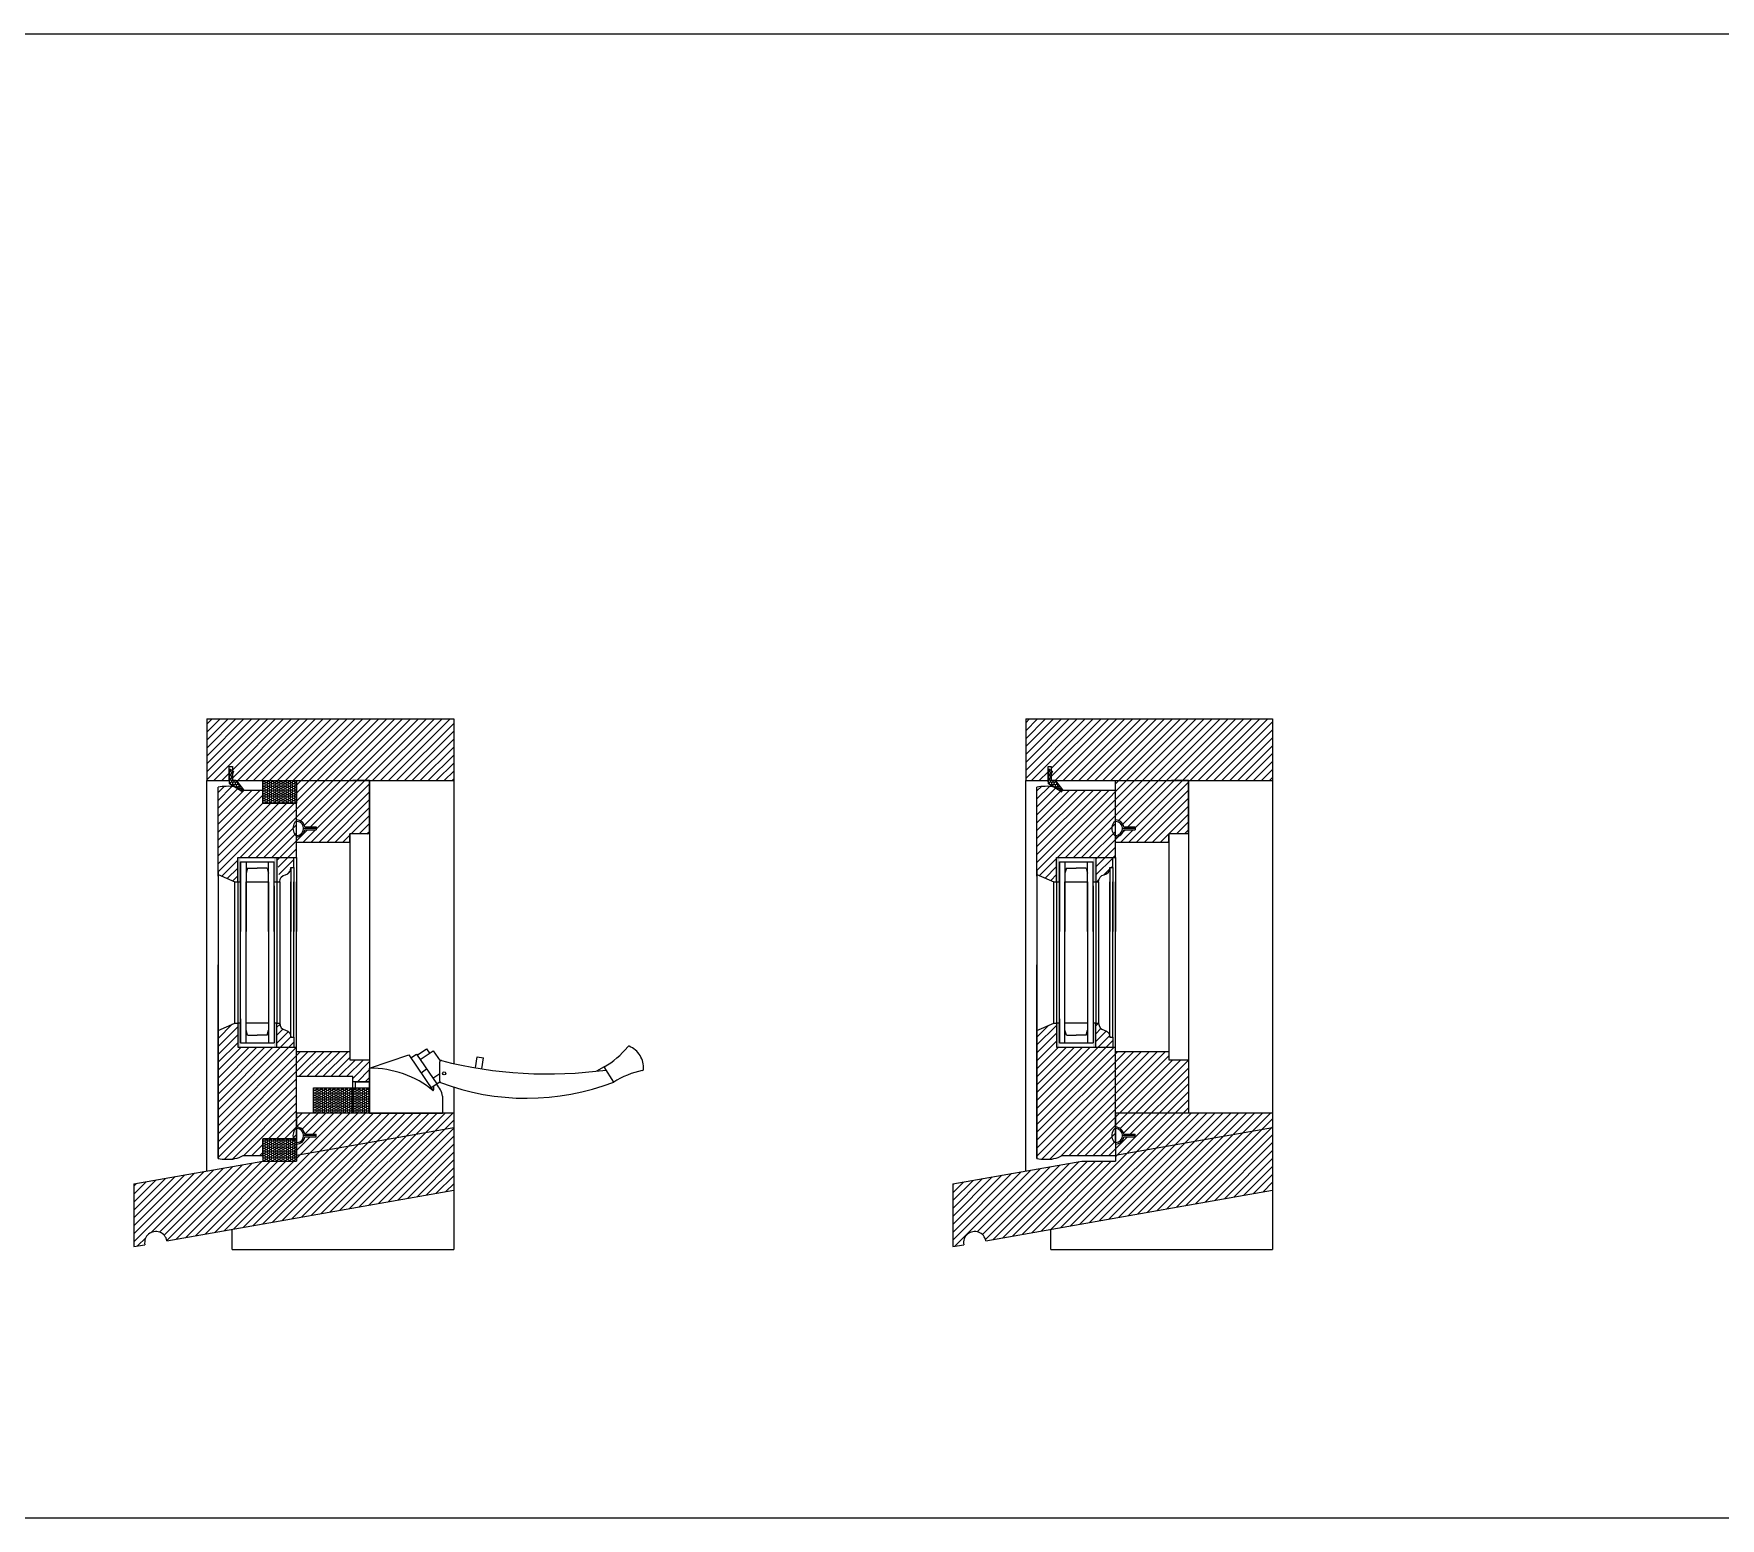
# Model space of a CAD drawing. Header units: inches. Extents: x 1985 to 11287, y 379 to 3234.
# Drawn here: x 8976.57 to 9014.13, y 1752.98 to 1786.04 of the extents above; entities that cross this region are included whole.
import ezdxf

# ---------------------------------------------------------------- set-up
doc = ezdxf.new("R2010")
doc.units = ezdxf.units.IN
doc.header["$MEASUREMENT"] = 0
for name, color, linetype in [('glass 99', 6, 'CONTINUOUS'), ('glazing tape 99', 7, 'CONTINUOUS'), ('hardware 99', 94, 'CONTINUOUS'), ('hatch 99', 1, 'CONTINUOUS'), ('separation 99', 3, 'CONTINUOUS'), ('weatherstripping 99', 5, 'CONTINUOUS'), ('wood detail 99', 7, 'CONTINUOUS')]:
    doc.layers.add(name, color=color, linetype=linetype)
pattern_1 = [(45, (8567.92054, 1741.58993), (-0.088388348, 0.088388348), [])]

msp = doc.modelspace()

# ---------------------------------------------------------------- hatches: boundary and pattern name
at = {"layer": 'glazing tape 99'}
h = msp.add_hatch(color=256, dxfattribs=at)
h.paths.add_polyline_path([(8981.171791, 1767.156707), (8981.109291, 1767.156707), (8981.109291, 1767.692421), (8981.171791, 1767.692421)])
h.paths.add_polyline_path([(8981.984291, 1767.156707), (8981.921791, 1767.156707), (8981.921791, 1767.692421), (8981.984291, 1767.692421)])
h = msp.add_hatch(color=256, dxfattribs=at)
h.paths.add_polyline_path([(8999.412384, 1767.156707), (8999.349884, 1767.156707), (8999.349884, 1767.692421), (8999.412384, 1767.692421)])
h.paths.add_polyline_path([(9000.224884, 1767.156707), (9000.162384, 1767.156707), (9000.162384, 1767.692421), (9000.224884, 1767.692421)])
h = msp.add_hatch(color=256, dxfattribs=at)
h.paths.add_polyline_path([(8981.171791, 1764.006825), (8981.109291, 1764.006825), (8981.109291, 1763.471111), (8981.171791, 1763.471111)])
h.paths.add_polyline_path([(8981.984291, 1764.006825), (8981.921791, 1764.006825), (8981.921791, 1763.471111), (8981.984291, 1763.471111)])
h = msp.add_hatch(color=256, dxfattribs=at)
h.paths.add_polyline_path([(8999.412384, 1764.006825), (8999.349884, 1764.006825), (8999.349884, 1763.471111), (8999.412384, 1763.471111)])
h.paths.add_polyline_path([(9000.224884, 1764.006825), (9000.162384, 1764.006825), (9000.162384, 1763.471111), (9000.224884, 1763.471111)])
at = {"layer": 'hardware 99'}
h = msp.add_hatch(dxfattribs=at)
h.set_pattern_fill('HONEY', color=256, scale=0.25, style=0)
h.set_pattern_definition([(0, (8561.497367, 1512.618321), (0.046875, 0.0270632937), [0.03125, -0.0625]), (120, (8561.497367, 1512.618321), (-0.0468749999, 0.027063294), [0.03125, -0.0625]), (60, (8561.497367, 1512.618321), (1e-10, 0.0541265877), [-0.0625, 0.03125])])
h.paths.add_polyline_path([(8981.671791, 1769.406707), (8981.671791, 1768.906707), (8982.421791, 1768.906707), (8982.421791, 1769.406707)])
h = msp.add_hatch(dxfattribs=at)
h.set_pattern_fill('HONEY', color=256, scale=0.25, style=0)
h.set_pattern_definition([(0, (8579.83213, 1512.7989), (0.046875, 0.0270632937), [0.03125, -0.0625]), (120, (8579.83213, 1512.7989), (-0.0468749999, 0.027063294), [0.03125, -0.0625]), (60, (8579.83213, 1512.7989), (1e-10, 0.0541265877), [-0.0625, 0.03125])])
h.paths.add_polyline_path([(8982.796791, 1762.565373), (8982.796791, 1762.002873), (8984.046791, 1762.002873), (8984.046791, 1762.565373)])
h = msp.add_hatch(dxfattribs=at)
h.set_pattern_fill('HONEY', color=256, scale=0.25, style=0)
h.set_pattern_definition([(0, (8567.920542, 1748.311396), (0.046875, 0.0270632937), [0.03125, -0.0625]), (120, (8567.920542, 1748.311396), (-0.0468749999, 0.027063294), [0.03125, -0.0625]), (60, (8567.920542, 1748.311396), (1e-10, 0.0541265877), [-0.0625, 0.03125])])
h.paths.add_polyline_path([(8982.421791, 1760.93311), (8982.421791, 1761.433084), (8981.671791, 1761.433084), (8981.671791, 1760.93311)])
at = {"layer": 'hatch 99'}
h = msp.add_hatch(dxfattribs=at)
h.set_pattern_fill('ANSI31', color=256, style=0)
h.set_pattern_definition(pattern_1)
h.paths.add_polyline_path([(8980.421791, 1770.781707), (8980.421791, 1769.406707), (8980.92184, 1769.406707), (8980.92184, 1769.719207), (8980.99184, 1769.719207), (8980.99184, 1769.406707), (8985.921791, 1769.406707), (8985.921791, 1770.781707)])
h.paths.add_polyline_path([(8982.421791, 1769.406707), (8982.421791, 1768.719207), (8982.421791, 1768.531257, -0.365977382), (8982.606669, 1768.375007), (8982.859291, 1768.375007), (8982.859291, 1768.312507), (8982.606669, 1768.312507, -0.365977382), (8982.421791, 1768.156257), (8982.421791, 1768.031707), (8983.609291, 1768.031707), (8983.609291, 1768.219207), (8984.046791, 1768.219207), (8984.046791, 1769.406707), (8983.671791, 1769.406707)])
h.paths.add_polyline_path([(8982.421791, 1767.692421), (8982.421791, 1768.906707), (8981.671791, 1768.906707), (8981.671791, 1769.198016), (8981.233938, 1769.198016, 0.089003283), (8980.998092, 1769.275118, 0.064358335), (8980.671791, 1769.263021), (8980.671791, 1767.317421), (8981.046791, 1767.156707), (8981.109291, 1767.156707), (8981.109291, 1767.692421)])
h.paths.add_polyline_path([(8982.04665, 1767.163268, -0.362942675), (8982.171791, 1767.312957, 0.375199902), (8982.296791, 1767.469207), (8982.359291, 1767.469207), (8982.359291, 1767.692421), (8981.984291, 1767.692421)], flags=17)
h = msp.add_hatch(dxfattribs=at)
h.set_pattern_fill('ANSI31', color=256, style=0)
h.set_pattern_definition(pattern_1)
h.paths.add_polyline_path([(9004.162384, 1769.406707), (9004.162384, 1770.781707), (8998.662384, 1770.781707), (8998.662384, 1769.406707), (8999.162433, 1769.406707), (8999.162433, 1769.719207), (8999.232433, 1769.719207), (8999.232433, 1769.406707)])
h.paths.add_polyline_path([(8999.47453, 1769.198016, 0.141972216), (8999.092188, 1769.280087, 0.035496617), (8998.912384, 1769.263021), (8998.912384, 1767.317421), (8999.287384, 1767.156707), (8999.349884, 1767.156707), (8999.349884, 1767.692421), (9000.662384, 1767.692421), (9000.662384, 1768.906707), (9000.662384, 1769.198016)])
h.paths.add_polyline_path([(9000.537384, 1767.469207), (9000.599884, 1767.469207), (9000.599884, 1767.692421), (9000.224884, 1767.692421), (9000.224884, 1767.156707), (9000.287384, 1767.156707, -0.375199902), (9000.412384, 1767.312957, 0.375199902)])
h.paths.add_polyline_path([(9001.849884, 1768.219207), (9002.287384, 1768.219207), (9002.287384, 1769.406707), (9000.662384, 1769.406707), (9000.662384, 1768.656707), (9000.662384, 1768.531257, -0.365977382), (9000.847261, 1768.375007), (9001.099884, 1768.375007), (9001.099884, 1768.312507), (9000.847261, 1768.312507, -0.365977382), (9000.662384, 1768.156257), (9000.662384, 1768.031707), (9001.849884, 1768.031707)])
h = msp.add_hatch(dxfattribs=at)
h.set_pattern_fill('ANSI31', color=256, style=0)
h.set_pattern_definition(pattern_1)
h.paths.add_polyline_path([(8981.984291, 1763.471111), (8982.359291, 1763.471111), (8982.359291, 1763.694325), (8982.296791, 1763.694325), (8982.296791, 1763.707447, 0.350781055), (8982.171791, 1763.850575, -0.375199902), (8982.046791, 1764.006825), (8981.984291, 1764.006825)])
h.paths.add_polyline_path([(8982.421791, 1763.471111), (8981.109291, 1763.471111), (8981.109291, 1764.006825), (8981.046791, 1764.006825), (8980.671791, 1763.846111), (8980.671791, 1763.765754), (8980.671791, 1760.993069, 0.035496617), (8980.851595, 1760.976002, 0.141972216), (8981.233938, 1761.058074), (8981.671791, 1761.058074), (8981.671791, 1761.433084), (8982.421791, 1761.433084), (8982.421791, 1762.002873)])
h.paths.add_polyline_path([(8983.671791, 1762.815373), (8983.671791, 1762.702873), (8984.046791, 1762.702873), (8984.046791, 1763.190373), (8983.609291, 1763.190373), (8983.609291, 1763.377873), (8982.421791, 1763.377873), (8982.421791, 1763.190373), (8982.421791, 1762.815373)])
h.paths.add_polyline_path([(8982.421791, 1762.002873), (8982.421791, 1761.690373, -0.365977382), (8982.606669, 1761.534123), (8982.859291, 1761.534123), (8982.859291, 1761.471623), (8982.606669, 1761.471623, -0.365977382), (8982.421791, 1761.315373), (8982.421791, 1761.065356), (8985.921791, 1761.6825), (8985.921791, 1762.002873)])
h.paths.add_polyline_path([(8985.921791, 1760.286289), (8985.921791, 1761.6825), (8982.421791, 1761.065356), (8982.421791, 1760.93311), (8981.671791, 1760.93311), (8978.796791, 1760.42617), (8978.796791, 1759.029959), (8979.040852, 1759.072993, -1), (8979.533256, 1759.159817)])
h = msp.add_hatch(dxfattribs=at)
h.set_pattern_fill('ANSI31', color=256, style=0)
h.set_pattern_definition(pattern_1)
h.paths.add_polyline_path([(9000.224884, 1763.471111), (9000.599884, 1763.471111), (9000.599884, 1763.694325), (9000.537384, 1763.694325), (9000.537384, 1763.707447, 0.350781055), (9000.412384, 1763.850575, -0.375199902), (9000.287384, 1764.006825), (9000.224884, 1764.006825)])
h.paths.add_polyline_path([(9000.662384, 1763.471111), (8999.349884, 1763.471111), (8999.349884, 1764.006825), (8999.287384, 1764.006825), (8998.912384, 1763.846111), (8998.912384, 1763.765754), (8998.912384, 1760.993069, 0.035496617), (8999.092188, 1760.976002, 0.141972216), (8999.47453, 1761.058074), (9000.662384, 1761.058074), (9000.662384, 1761.065356), (9000.662384, 1762.002873)])
h.paths.add_polyline_path([(9002.287384, 1762.002873), (9002.287384, 1763.190373), (9001.849884, 1763.190373), (9001.849884, 1763.377873), (9000.662384, 1763.377873), (9000.662384, 1763.190373), (9000.662384, 1762.002873)])
h.paths.add_polyline_path([(9000.662384, 1762.002873), (9000.662384, 1761.690373, -0.365977382), (9000.847261, 1761.534123), (9001.099884, 1761.534123), (9001.099884, 1761.471623), (9000.847261, 1761.471623, -0.365977382), (9000.662384, 1761.315373), (9000.662384, 1761.065356), (9004.162384, 1761.6825), (9004.162384, 1762.002873)])
h.paths.add_polyline_path([(9000.662384, 1761.065356), (9000.662384, 1760.93311), (8999.912384, 1760.93311), (8997.037384, 1760.42617), (8997.037384, 1759.029959), (8997.281444, 1759.072993, -1), (8997.773848, 1759.159817), (9004.162384, 1760.286289), (9004.162384, 1761.6825)])
at = {"layer": 'weatherstripping 99'}
h = msp.add_hatch(dxfattribs=at)
h.set_pattern_fill('HONEY', color=256, scale=0.25, angle=-90, style=0)
h.set_pattern_definition([(90, (8721.440496, 1348.629757), (0.0270632938, 0.046875), [0.03125, -0.0625]), (330, (8721.440496, 1348.629757), (0.027063294, -0.0468749999), [0.03125, -0.0625]), (30, (8721.440496, 1348.629757), (0.0541265877, 1e-10), [-0.0625, 0.03125])])
h.paths.add_polyline_path([(8981.082644, 1769.400482, 0.232445164), (8981.069977, 1769.406707), (8981.00034, 1769.406707, -0.414213562), (8980.98434, 1769.422707), (8980.98434, 1769.539707), (8981.01584, 1769.61275), (8980.956966, 1769.653829, 0.153488459), (8980.94781, 1769.656707), (8980.93784, 1769.656707, 0.414213562), (8980.92184, 1769.640707), (8980.92184, 1769.35298, 0.256161577), (8980.929237, 1769.33949), (8981.205008, 1769.163615, 0.35180203), (8981.224925, 1769.165792), (8981.236891, 1769.177758, 0.377155593), (8981.238244, 1769.198846)])
h = msp.add_hatch(dxfattribs=at)
h.set_pattern_fill('HONEY', color=256, scale=0.25, angle=-90, style=0)
h.set_pattern_definition([(90, (8739.681088, 1348.629757), (0.0270632938, 0.046875), [0.03125, -0.0625]), (330, (8739.681088, 1348.629757), (0.027063294, -0.0468749999), [0.03125, -0.0625]), (30, (8739.681088, 1348.629757), (0.0541265877, 1e-10), [-0.0625, 0.03125])])
h.paths.add_polyline_path([(8999.323237, 1769.400482, 0.232445164), (8999.31057, 1769.406707), (8999.240933, 1769.406707, -0.414213562), (8999.224933, 1769.422707), (8999.224933, 1769.539707), (8999.256433, 1769.61275), (8999.197558, 1769.653829, 0.153488459), (8999.188403, 1769.656707), (8999.178433, 1769.656707, 0.414213562), (8999.162433, 1769.640707), (8999.162433, 1769.35298, 0.256161577), (8999.16983, 1769.33949), (8999.445601, 1769.163615, 0.35180203), (8999.465518, 1769.165792), (8999.477484, 1769.177758, 0.377155593), (8999.478837, 1769.198846)])

# ---------------------------------------------------------------- linework, layer by layer
at = {"layer": 'glass 99'}
for p, q in [((8981.171791, 1767.598671), (8981.171791, 1766.049589)), ((8981.171791, 1767.062957), (8981.171791, 1767.598671)), ((8981.171791, 1767.598671), (8981.921791, 1767.598671)), ((8981.296791, 1767.598671), (8981.296791, 1766.049589)), ((8981.796791, 1766.049589), (8981.796791, 1767.598671)), ((8981.921791, 1766.049589), (8981.921791, 1767.598671)), ((8999.412384, 1767.598671), (8999.412384, 1766.049589)), ((8999.412384, 1767.062957), (8999.412384, 1767.598671)), ((8999.412384, 1767.598671), (9000.162384, 1767.598671)), ((8999.537384, 1767.598671), (8999.537384, 1766.049589)), ((9000.037384, 1766.049589), (9000.037384, 1767.598671)), ((9000.162384, 1766.049589), (9000.162384, 1767.598671)), ((8981.326783, 1767.456801), (8981.296791, 1767.349019)), ((8981.296791, 1763.564861), (8981.296791, 1767.156707)), ((8981.296791, 1767.156707), (8981.796791, 1767.156707)), ((8981.326783, 1767.456801), (8981.546791, 1767.456801)), ((8981.7668, 1767.456801), (8981.546791, 1767.456801)), ((8981.7668, 1767.456801), (8981.796791, 1767.349019)), ((8981.796791, 1767.156707), (8981.796791, 1763.564861)), ((8999.567375, 1767.456801), (8999.537384, 1767.349019)), ((8999.537384, 1763.564861), (8999.537384, 1767.156707)), ((8999.537384, 1767.156707), (9000.037384, 1767.156707)), ((8999.567375, 1767.456801), (8999.787384, 1767.456801)), ((9000.007392, 1767.456801), (8999.787384, 1767.456801)), ((9000.007392, 1767.456801), (9000.037384, 1767.349019)), ((9000.037384, 1767.156707), (9000.037384, 1763.564861)), ((8981.171791, 1763.564861), (8981.171791, 1767.062957)), ((8981.921791, 1767.062957), (8981.921791, 1763.564861)), ((8999.412384, 1763.564861), (8999.412384, 1767.062957)), ((9000.162384, 1767.062957), (9000.162384, 1763.564861)), ((8981.171791, 1764.100575), (8981.171791, 1763.564861)), ((8981.796791, 1764.006825), (8981.296791, 1764.006825)), ((8981.326783, 1763.742445), (8981.296791, 1763.850228)), ((8981.7668, 1763.742445), (8981.796791, 1763.850228)), ((8999.412384, 1764.100575), (8999.412384, 1763.564861)), ((9000.037384, 1764.006825), (8999.537384, 1764.006825)), ((8999.567375, 1763.742445), (8999.537384, 1763.850228)), ((9000.007392, 1763.742445), (9000.037384, 1763.850228)), ((8981.171791, 1763.564861), (8981.921791, 1763.564861)), ((8981.326783, 1763.742445), (8981.546791, 1763.742445)), ((8981.7668, 1763.742445), (8981.546791, 1763.742445)), ((8999.412384, 1763.564861), (9000.162384, 1763.564861)), ((8999.567375, 1763.742445), (8999.787384, 1763.742445)), ((9000.007392, 1763.742445), (8999.787384, 1763.742445))]:
    msp.add_line(p, q, dxfattribs=at)
at = {"layer": 'hardware 99'}
for p, q in [((8981.671791, 1768.906707), (8981.671791, 1769.406707)), ((8981.671791, 1769.406707), (8982.421791, 1769.406707)), ((8982.421791, 1769.406707), (8982.421791, 1768.906707)), ((8982.421791, 1768.906707), (8981.671791, 1768.906707)), ((8985.107127, 1763.297243), (8985.313738, 1763.437997)), ((8985.177504, 1763.193937), (8985.46676, 1763.390993)), ((8985.313738, 1763.437997), (8985.384116, 1763.334691)), ((8985.46676, 1763.390993), (8985.619971, 1763.166095)), ((8984.046791, 1763.002873), (8984.921791, 1763.302873)), ((8984.921791, 1763.302873), (8985.466791, 1762.502873)), ((8984.969085, 1763.233451), (8985.093052, 1763.317904)), ((8985.093052, 1763.317904), (8985.543465, 1762.656747)), ((8985.609291, 1762.711105), (8985.609291, 1763.143145)), ((8986.408562, 1763.011517), (8986.443253, 1763.256325)), ((8986.443253, 1763.256325), (8986.581868, 1763.236682)), ((8986.546791, 1762.989155), (8986.581868, 1763.236682)), ((8989.275062, 1763.031667), (8989.105175, 1762.936686)), ((8989.484291, 1762.690373), (8989.275062, 1763.031667)), ((8983.734291, 1762.565373), (8983.734291, 1762.702873)), ((8983.734291, 1762.702873), (8984.046791, 1762.702873)), ((8985.194291, 1762.902873), (8985.318258, 1762.987326)), ((8985.419498, 1762.572295), (8985.610564, 1762.702459)), ((8985.459012, 1762.780714), (8985.609291, 1762.883092)), ((8982.796791, 1762.002873), (8982.796791, 1762.565373)), ((8982.796791, 1762.565373), (8984.046791, 1762.565373)), ((8984.046791, 1762.002873), (8982.796791, 1762.002873)), ((8981.671791, 1761.433084), (8981.671791, 1760.93311)), ((8982.421791, 1761.433084), (8981.671791, 1761.433084)), ((8982.421791, 1760.93311), (8982.421791, 1761.433084)), ((8981.671791, 1760.93311), (8982.421791, 1760.93311))]:
    msp.add_line(p, q, dxfattribs=at)
at = {"layer": 'hardware 99', "linetype": 'Continuous'}
for p, q in [((8984.046791, 1762.002873), (8984.046791, 1763.002873)), ((8984.046791, 1762.002873), (8984.046791, 1763.002873)), ((8985.671791, 1762.377873), (8985.671791, 1762.002873)), ((8984.046791, 1762.002873), (8985.671791, 1762.002873))]:
    msp.add_line(p, q, dxfattribs=at)
at = {"layer": 'hardware 99'}
msp.add_circle((8985.708794, 1762.887586), 0.034449, dxfattribs=at)
for centre, radius, start, end in [((8988.38561, 1764.588664), 1.793144, 299.7376336, 321.8901844), ((8989.819946, 1763.463263), 0.03, 68.9141163, 141.3772068), ((8989.64574, 1763.02902), 0.49788, 31.0305248, 68.1872996), ((8985.639291, 1763.143145), 0.03, 75.7826662, 180), ((8988.0226, 1772.54992), 9.673998, 255.7826662, 277.6905277), ((8989.650098, 1763.021911), 0.49788, 354.83335, 31.9901248), ((8984.059131, 1760.771517), 2.23139, 50.8875344, 90.3168407), ((8985.140107, 1762.288943), 0.539071, 9.4954638, 42.4631586), ((8985.639291, 1762.711105), 0.03, 180, 249.403531), ((8987.546791, 1767.786876), 5.452362, 249.403531, 290.8149319), ((8990.468324, 1761.191359), 1.793144, 101.1304652, 123.2830159), ((8990.116114, 1762.980156), 0.03, 281.6434428, 354.1065333), ((8985.396153, 1762.551524), 0.085771, 325.4437645, 36.9526448)]:
    msp.add_arc(centre, radius, start, end, dxfattribs=at)
at = {"layer": 'separation 99'}
for p, q in [((8916.275899, 1786.040152), (9047.87246, 1786.040152)), ((9047.87246, 1752.980853), (8916.275899, 1752.980853))]:
    msp.add_line(p, q, dxfattribs=at)
at = {"layer": 'weatherstripping 99'}
for p, q in [((8980.92184, 1769.640707), (8980.92184, 1769.35298)), ((8980.93784, 1769.656707), (8980.94781, 1769.656707)), ((8980.956966, 1769.653829), (8981.01584, 1769.61275)), ((8981.01584, 1769.61275), (8980.98434, 1769.539707)), ((8980.98434, 1769.539707), (8980.98434, 1769.422707)), ((8981.069977, 1769.406707), (8981.00034, 1769.406707)), ((8999.162433, 1769.640707), (8999.162433, 1769.35298)), ((8999.178433, 1769.656707), (8999.188403, 1769.656707)), ((8999.197558, 1769.653829), (8999.256433, 1769.61275)), ((8999.256433, 1769.61275), (8999.224933, 1769.539707)), ((8999.224933, 1769.539707), (8999.224933, 1769.422707)), ((8999.31057, 1769.406707), (8999.240933, 1769.406707)), ((8981.205008, 1769.163615), (8980.929237, 1769.33949)), ((8981.082644, 1769.400482), (8981.238244, 1769.198846)), ((8981.224925, 1769.165792), (8981.236891, 1769.177758)), ((8999.445601, 1769.163615), (8999.16983, 1769.33949)), ((8999.323237, 1769.400482), (8999.478837, 1769.198846)), ((8999.465518, 1769.165792), (8999.477484, 1769.177758)), ((8982.859291, 1768.343757), (8982.578041, 1768.343757)), ((9001.099884, 1768.343757), (9000.818634, 1768.343757)), ((8982.859291, 1761.502873), (8982.578041, 1761.502873)), ((9001.099884, 1761.502873), (9000.818634, 1761.502873))]:
    msp.add_line(p, q, dxfattribs=at)
for centre, radius, start, end in [((8980.93784, 1769.640707), 0.016, 90, 180), ((8980.94781, 1769.640707), 0.016, 55.0954375, 90), ((8981.00034, 1769.422707), 0.016, 180, 270), ((8981.069977, 1769.390707), 0.016, 37.6569919, 90), ((8999.178433, 1769.640707), 0.016, 90, 180), ((8999.188403, 1769.640707), 0.016, 55.0954375, 90), ((8999.240933, 1769.422707), 0.016, 180, 270), ((8999.31057, 1769.390707), 0.016, 37.6569919, 90), ((8980.93784, 1769.35298), 0.016, 180, 237.4720979), ((8981.213611, 1769.177105), 0.016, 237.4720979, 315), ((8981.225577, 1769.189071), 0.016, 315, 37.6569919), ((8999.178433, 1769.35298), 0.016, 180, 237.4720979), ((8999.454204, 1769.177105), 0.016, 237.4720979, 315), ((8999.46617, 1769.189071), 0.016, 315, 37.6569919), ((8982.591179, 1768.343757), 0.25, 150.0887142, 209.9112858), ((8982.428654, 1768.437255), 0.0625, 85.8019524, 150.0887142), ((8982.421791, 1768.343757), 0.15625, 274.1980476, 85.8019524), ((9000.831771, 1768.343757), 0.25, 150.0887142, 209.9112858), ((9000.669247, 1768.437255), 0.0625, 85.8019524, 150.0887142), ((9000.662384, 1768.343757), 0.15625, 274.1980476, 85.8019524), ((8982.428654, 1768.250258), 0.0625, 209.9112858, 274.1980476), ((9000.669247, 1768.250258), 0.0625, 209.9112858, 274.1980476), ((8982.591179, 1761.502873), 0.25, 150.0887142, 209.9112858), ((8982.428654, 1761.596372), 0.0625, 85.8019524, 150.0887142), ((8982.421791, 1761.502873), 0.15625, 274.1980476, 85.8019524), ((9000.831771, 1761.502873), 0.25, 150.0887142, 209.9112858), ((9000.669247, 1761.596372), 0.0625, 85.8019524, 150.0887142), ((9000.662384, 1761.502873), 0.15625, 274.1980476, 85.8019524), ((8982.428654, 1761.409375), 0.0625, 209.9112858, 274.1980476), ((9000.669247, 1761.409375), 0.0625, 209.9112858, 274.1980476)]:
    msp.add_arc(centre, radius, start, end, dxfattribs=at)
at = {"layer": 'wood detail 99'}
for p, q in [((8980.421791, 1770.781707), (8980.421791, 1769.406707)), ((8980.421791, 1770.781707), (8985.921791, 1770.781707)), ((8985.921791, 1770.781707), (8985.921791, 1769.406707)), ((8998.662384, 1770.781707), (8998.662384, 1769.406707)), ((8998.662384, 1770.781707), (9004.162384, 1770.781707)), ((9004.162384, 1770.781707), (9004.162384, 1769.406707)), ((8980.421791, 1760.712702), (8980.421791, 1769.406707)), ((8980.421791, 1769.406707), (8980.92184, 1769.406707)), ((8980.92184, 1769.406707), (8980.92184, 1769.719207)), ((8980.92184, 1769.719207), (8980.99184, 1769.719207)), ((8980.99184, 1769.719207), (8980.99184, 1769.406707)), ((8980.99184, 1769.406707), (8985.921791, 1769.406707)), ((8982.421791, 1768.719207), (8982.421791, 1769.406707)), ((8982.421791, 1769.406707), (8984.046791, 1769.406707)), ((8984.046791, 1769.406707), (8983.671791, 1769.406707)), ((8984.046791, 1769.406707), (8984.046791, 1768.906707)), ((8984.046791, 1768.219207), (8984.046791, 1769.406707)), ((8985.921791, 1769.406707), (8985.921791, 1763.106783)), ((8998.662384, 1760.712702), (8998.662384, 1769.406707)), ((8998.662384, 1769.406707), (8999.162433, 1769.406707)), ((8999.162433, 1769.406707), (8999.162433, 1769.719207)), ((8999.162433, 1769.719207), (8999.232433, 1769.719207)), ((8999.232433, 1769.719207), (8999.232433, 1769.406707)), ((8999.232433, 1769.406707), (9004.162384, 1769.406707)), ((9000.662384, 1768.656707), (9000.662384, 1769.406707)), ((9000.662384, 1769.406707), (9002.287384, 1769.406707)), ((9002.287384, 1769.406707), (9001.912384, 1769.406707)), ((9002.287384, 1769.406707), (9002.287384, 1768.906707)), ((9002.287384, 1768.219207), (9002.287384, 1769.406707)), ((9004.162384, 1769.406707), (9004.162384, 1758.963836)), ((8980.671791, 1767.281707), (8980.671791, 1769.263021)), ((8981.233938, 1769.198016), (8981.671791, 1769.198016)), ((8981.671791, 1768.906707), (8981.671791, 1769.198016)), ((8998.912384, 1767.281707), (8998.912384, 1769.263021)), ((8999.47453, 1769.198016), (9000.662384, 1769.198016)), ((8981.671791, 1768.906707), (8982.421791, 1768.906707)), ((8982.421791, 1767.692421), (8982.421791, 1768.906707)), ((8984.046791, 1768.906707), (8984.046791, 1763.190373)), ((9000.662384, 1767.692421), (9000.662384, 1768.906707)), ((9002.287384, 1768.906707), (9002.287384, 1763.190373)), ((8983.609291, 1768.031707), (8982.421791, 1768.031707)), ((8983.609291, 1768.219207), (8983.609291, 1763.377873)), ((8983.609291, 1768.031707), (8983.609291, 1768.219207)), ((8984.046791, 1768.219207), (8983.609291, 1768.219207)), ((9001.849884, 1768.031707), (9000.662384, 1768.031707)), ((9001.849884, 1768.219207), (9001.849884, 1763.377873)), ((9001.849884, 1768.031707), (9001.849884, 1768.219207)), ((9002.287384, 1768.219207), (9001.849884, 1768.219207)), ((8981.109291, 1767.156707), (8981.109291, 1767.692421)), ((8982.421791, 1767.692421), (8982.421791, 1766.049589)), ((8999.349884, 1767.156707), (8999.349884, 1767.692421)), ((9000.662384, 1767.692421), (9000.662384, 1766.049589)), ((8980.671791, 1767.397778), (8980.671791, 1766.049589)), ((8980.671791, 1767.281707), (8980.671791, 1763.846111)), ((8981.046791, 1764.006825), (8981.046791, 1767.156707)), ((8981.046791, 1767.156707), (8981.171791, 1767.156707)), ((8981.109291, 1767.156707), (8981.109291, 1764.006825)), ((8981.921791, 1767.156707), (8982.046791, 1767.156707)), ((8981.984291, 1767.156707), (8981.984291, 1764.006825)), ((8982.046791, 1767.156707), (8982.046791, 1764.006825)), ((8982.296791, 1767.469207), (8982.296791, 1766.049589)), ((8982.296791, 1763.694325), (8982.296791, 1767.156707)), ((8982.359291, 1767.469207), (8982.359291, 1766.049589)), ((8982.359291, 1763.694325), (8982.359291, 1767.156707)), ((8982.421791, 1763.471111), (8982.421791, 1767.156707)), ((8998.912384, 1767.397778), (8998.912384, 1766.049589)), ((8998.912384, 1767.281707), (8998.912384, 1763.846111)), ((8999.287384, 1764.006825), (8999.287384, 1767.156707)), ((8999.287384, 1767.156707), (8999.412384, 1767.156707)), ((8999.349884, 1767.156707), (8999.349884, 1764.006825)), ((9000.162384, 1767.156707), (9000.287384, 1767.156707)), ((9000.224884, 1767.156707), (9000.224884, 1764.006825)), ((9000.287384, 1767.156707), (9000.287384, 1764.006825)), ((9000.537384, 1767.469207), (9000.537384, 1766.049589)), ((9000.537384, 1763.694325), (9000.537384, 1767.156707)), ((9000.599884, 1767.469207), (9000.599884, 1766.049589)), ((9000.599884, 1763.694325), (9000.599884, 1767.156707)), ((9000.662384, 1763.471111), (9000.662384, 1767.156707)), ((8980.671791, 1763.765754), (8980.671791, 1765.305243)), ((8998.912384, 1763.765754), (8998.912384, 1765.305243)), ((8980.671791, 1763.887979), (8980.671791, 1760.993069)), ((8980.671791, 1760.993069), (8980.671791, 1763.887979)), ((8981.046791, 1764.006825), (8981.109291, 1764.006825)), ((8981.171791, 1764.006825), (8981.109291, 1764.006825)), ((8981.109291, 1764.006825), (8981.109291, 1763.471111)), ((8981.984291, 1764.006825), (8981.921791, 1764.006825)), ((8998.912384, 1763.887979), (8998.912384, 1760.993069)), ((8998.912384, 1760.993069), (8998.912384, 1763.887979)), ((8999.287384, 1764.006825), (8999.349884, 1764.006825)), ((8999.412384, 1764.006825), (8999.349884, 1764.006825)), ((8999.349884, 1764.006825), (8999.349884, 1763.471111)), ((9000.224884, 1764.006825), (9000.162384, 1764.006825)), ((8982.421791, 1761.389002), (8982.421791, 1763.471111)), ((9000.662384, 1761.389002), (9000.662384, 1763.471111)), ((8982.421791, 1763.190373), (8982.421791, 1763.377873)), ((8982.421791, 1763.377873), (8983.609291, 1763.377873)), ((8983.609291, 1763.377873), (8983.609291, 1763.190373)), ((8983.609291, 1763.190373), (8984.046791, 1763.190373)), ((8984.046791, 1763.190373), (8984.046791, 1762.002873)), ((9000.662384, 1763.190373), (9000.662384, 1763.377873)), ((9000.662384, 1763.377873), (9001.849884, 1763.377873)), ((9001.849884, 1763.377873), (9001.849884, 1763.190373)), ((9001.849884, 1763.190373), (9002.287384, 1763.190373)), ((9002.287384, 1763.190373), (9002.287384, 1762.002873)), ((8983.671791, 1762.815373), (8982.421791, 1762.815373)), ((8983.671791, 1762.002873), (8983.671791, 1762.815373)), ((8984.046791, 1762.702873), (8983.671791, 1762.702873)), ((8985.921791, 1762.582299), (8985.921791, 1758.963836)), ((8982.421791, 1762.002873), (8982.421791, 1761.065356)), ((8985.921791, 1762.002873), (8982.421791, 1762.002873)), ((8984.046791, 1762.002873), (8983.421791, 1762.002873)), ((9000.662384, 1762.002873), (9000.662384, 1761.065356)), ((9004.162384, 1762.002873), (9000.662384, 1762.002873)), ((8982.421791, 1761.065356), (8985.921791, 1761.6825)), ((9000.662384, 1761.065356), (9004.162384, 1761.6825)), ((8981.671791, 1761.433084), (8982.421791, 1761.433084)), ((8981.671791, 1761.058074), (8981.671791, 1761.433084)), ((8978.796791, 1760.42617), (8981.671791, 1760.93311)), ((8981.233938, 1761.058074), (8981.671791, 1761.058074)), ((8981.671791, 1760.93311), (8982.421791, 1760.93311)), ((8982.421791, 1761.065356), (8982.421791, 1760.93311)), ((8997.037384, 1760.42617), (8999.912384, 1760.93311)), ((8999.47453, 1761.058074), (9000.662384, 1761.058074)), ((8999.912384, 1760.93311), (9000.662384, 1760.93311)), ((9000.662384, 1761.065356), (9000.662384, 1760.93311)), ((8978.796791, 1760.42617), (8978.796791, 1759.029959)), ((8997.037384, 1760.42617), (8997.037384, 1759.029959)), ((8979.533256, 1759.159817), (8985.921791, 1760.286289)), ((8997.773848, 1759.159817), (9004.162384, 1760.286289)), ((8980.984291, 1758.963836), (8980.984291, 1759.415674)), ((8999.224884, 1758.963836), (8999.224884, 1759.415674)), ((8978.796791, 1759.029959), (8979.040852, 1759.072993)), ((8980.984291, 1758.963836), (8985.921791, 1758.963836)), ((8997.037384, 1759.029959), (8997.281444, 1759.072993)), ((8999.224884, 1758.963836), (9004.162384, 1758.963836))]:
    msp.add_line(p, q, dxfattribs=at)
at = {"layer": 'wood detail 99', "color": 7}
for p, q in [((8982.606669, 1768.375007), (8982.859291, 1768.375007)), ((8982.606669, 1768.312507), (8982.859291, 1768.312507)), ((8982.859291, 1768.375007), (8982.859291, 1768.312507)), ((9000.847261, 1768.375007), (9001.099884, 1768.375007)), ((9000.847261, 1768.312507), (9001.099884, 1768.312507)), ((9001.099884, 1768.375007), (9001.099884, 1768.312507)), ((8981.109291, 1767.692421), (8982.421791, 1767.692421)), ((8999.349884, 1767.692421), (9000.662384, 1767.692421)), ((8980.671791, 1767.317421), (8981.046791, 1767.156707)), ((8998.912384, 1767.317421), (8999.287384, 1767.156707)), ((8980.671791, 1763.846111), (8981.046791, 1764.006825)), ((8998.912384, 1763.846111), (8999.287384, 1764.006825)), ((8981.109291, 1763.471111), (8982.421791, 1763.471111)), ((8999.349884, 1763.471111), (9000.662384, 1763.471111)), ((8982.606669, 1761.534123), (8982.859291, 1761.534123)), ((8982.859291, 1761.471623), (8982.859291, 1761.534123)), ((9000.847261, 1761.534123), (9001.099884, 1761.534123)), ((9001.099884, 1761.471623), (9001.099884, 1761.534123)), ((8982.606669, 1761.471623), (8982.859291, 1761.471623)), ((9000.847261, 1761.471623), (9001.099884, 1761.471623))]:
    msp.add_line(p, q, dxfattribs=at)
for points in [[(8981.984291, 1767.692421), (8981.984291, 1767.156707), (8982.046791, 1767.156707, -0.375199902), (8982.171791, 1767.312957, 0.375199902), (8982.296791, 1767.469207), (8982.359291, 1767.469207), (8982.359291, 1767.692421)], [(9000.224884, 1767.692421), (9000.224884, 1767.156707), (9000.287384, 1767.156707, -0.375199902), (9000.412384, 1767.312957, 0.375199902), (9000.537384, 1767.469207), (9000.599884, 1767.469207), (9000.599884, 1767.692421)], [(8981.984291, 1763.471111), (8981.984291, 1764.006825), (8982.046791, 1764.006825, 0.375199902), (8982.171791, 1763.850575, -0.375199902), (8982.296791, 1763.694325), (8982.359291, 1763.694325), (8982.359291, 1763.471111)], [(9000.224884, 1763.471111), (9000.224884, 1764.006825), (9000.287384, 1764.006825, 0.375199902), (9000.412384, 1763.850575, -0.375199902), (9000.537384, 1763.694325), (9000.599884, 1763.694325), (9000.599884, 1763.471111)]]:
    msp.add_lwpolyline(points, format="xyb", dxfattribs=at)
at = {"layer": 'wood detail 99'}
for centre, radius, start, end in [((8980.881738, 1768.006802), 1.273642, 91.3561309, 99.4879419), ((8980.901159, 1768.579353), 0.702485, 61.7242348, 94.0458655), ((8999.122331, 1768.006802), 1.273642, 91.3561309, 99.4879419), ((8999.141752, 1768.579353), 0.702485, 61.7242348, 94.0458655), ((8980.881738, 1762.249287), 1.273642, 260.5120581, 268.6438691), ((8980.901159, 1761.676737), 0.702485, 265.9541345, 298.2757652), ((8999.122331, 1762.249287), 1.273642, 260.5120581, 268.6438691), ((8999.141752, 1761.676737), 0.702485, 265.9541345, 298.2757652), ((8979.287054, 1759.116405), 0.25, 10, 190), ((8997.527646, 1759.116405), 0.25, 10, 190)]:
    msp.add_arc(centre, radius, start, end, dxfattribs=at)
at = {"layer": 'wood detail 99', "color": 7}
for centre, start, end in [((8982.421791, 1768.343757), 9.5940682, 90), ((8982.421791, 1768.343757), 270, 350.4059318), ((9000.662384, 1768.343757), 9.5940682, 90), ((9000.662384, 1768.343757), 270, 350.4059318), ((8982.421791, 1761.502873), 9.5940682, 90), ((9000.662384, 1761.502873), 9.5940682, 90), ((8982.421791, 1761.502873), 270, 350.4059318), ((9000.662384, 1761.502873), 270, 350.4059318)]:
    msp.add_arc(centre, 0.1875, start, end, dxfattribs=at)

doc.saveas('drawing.dxf')
